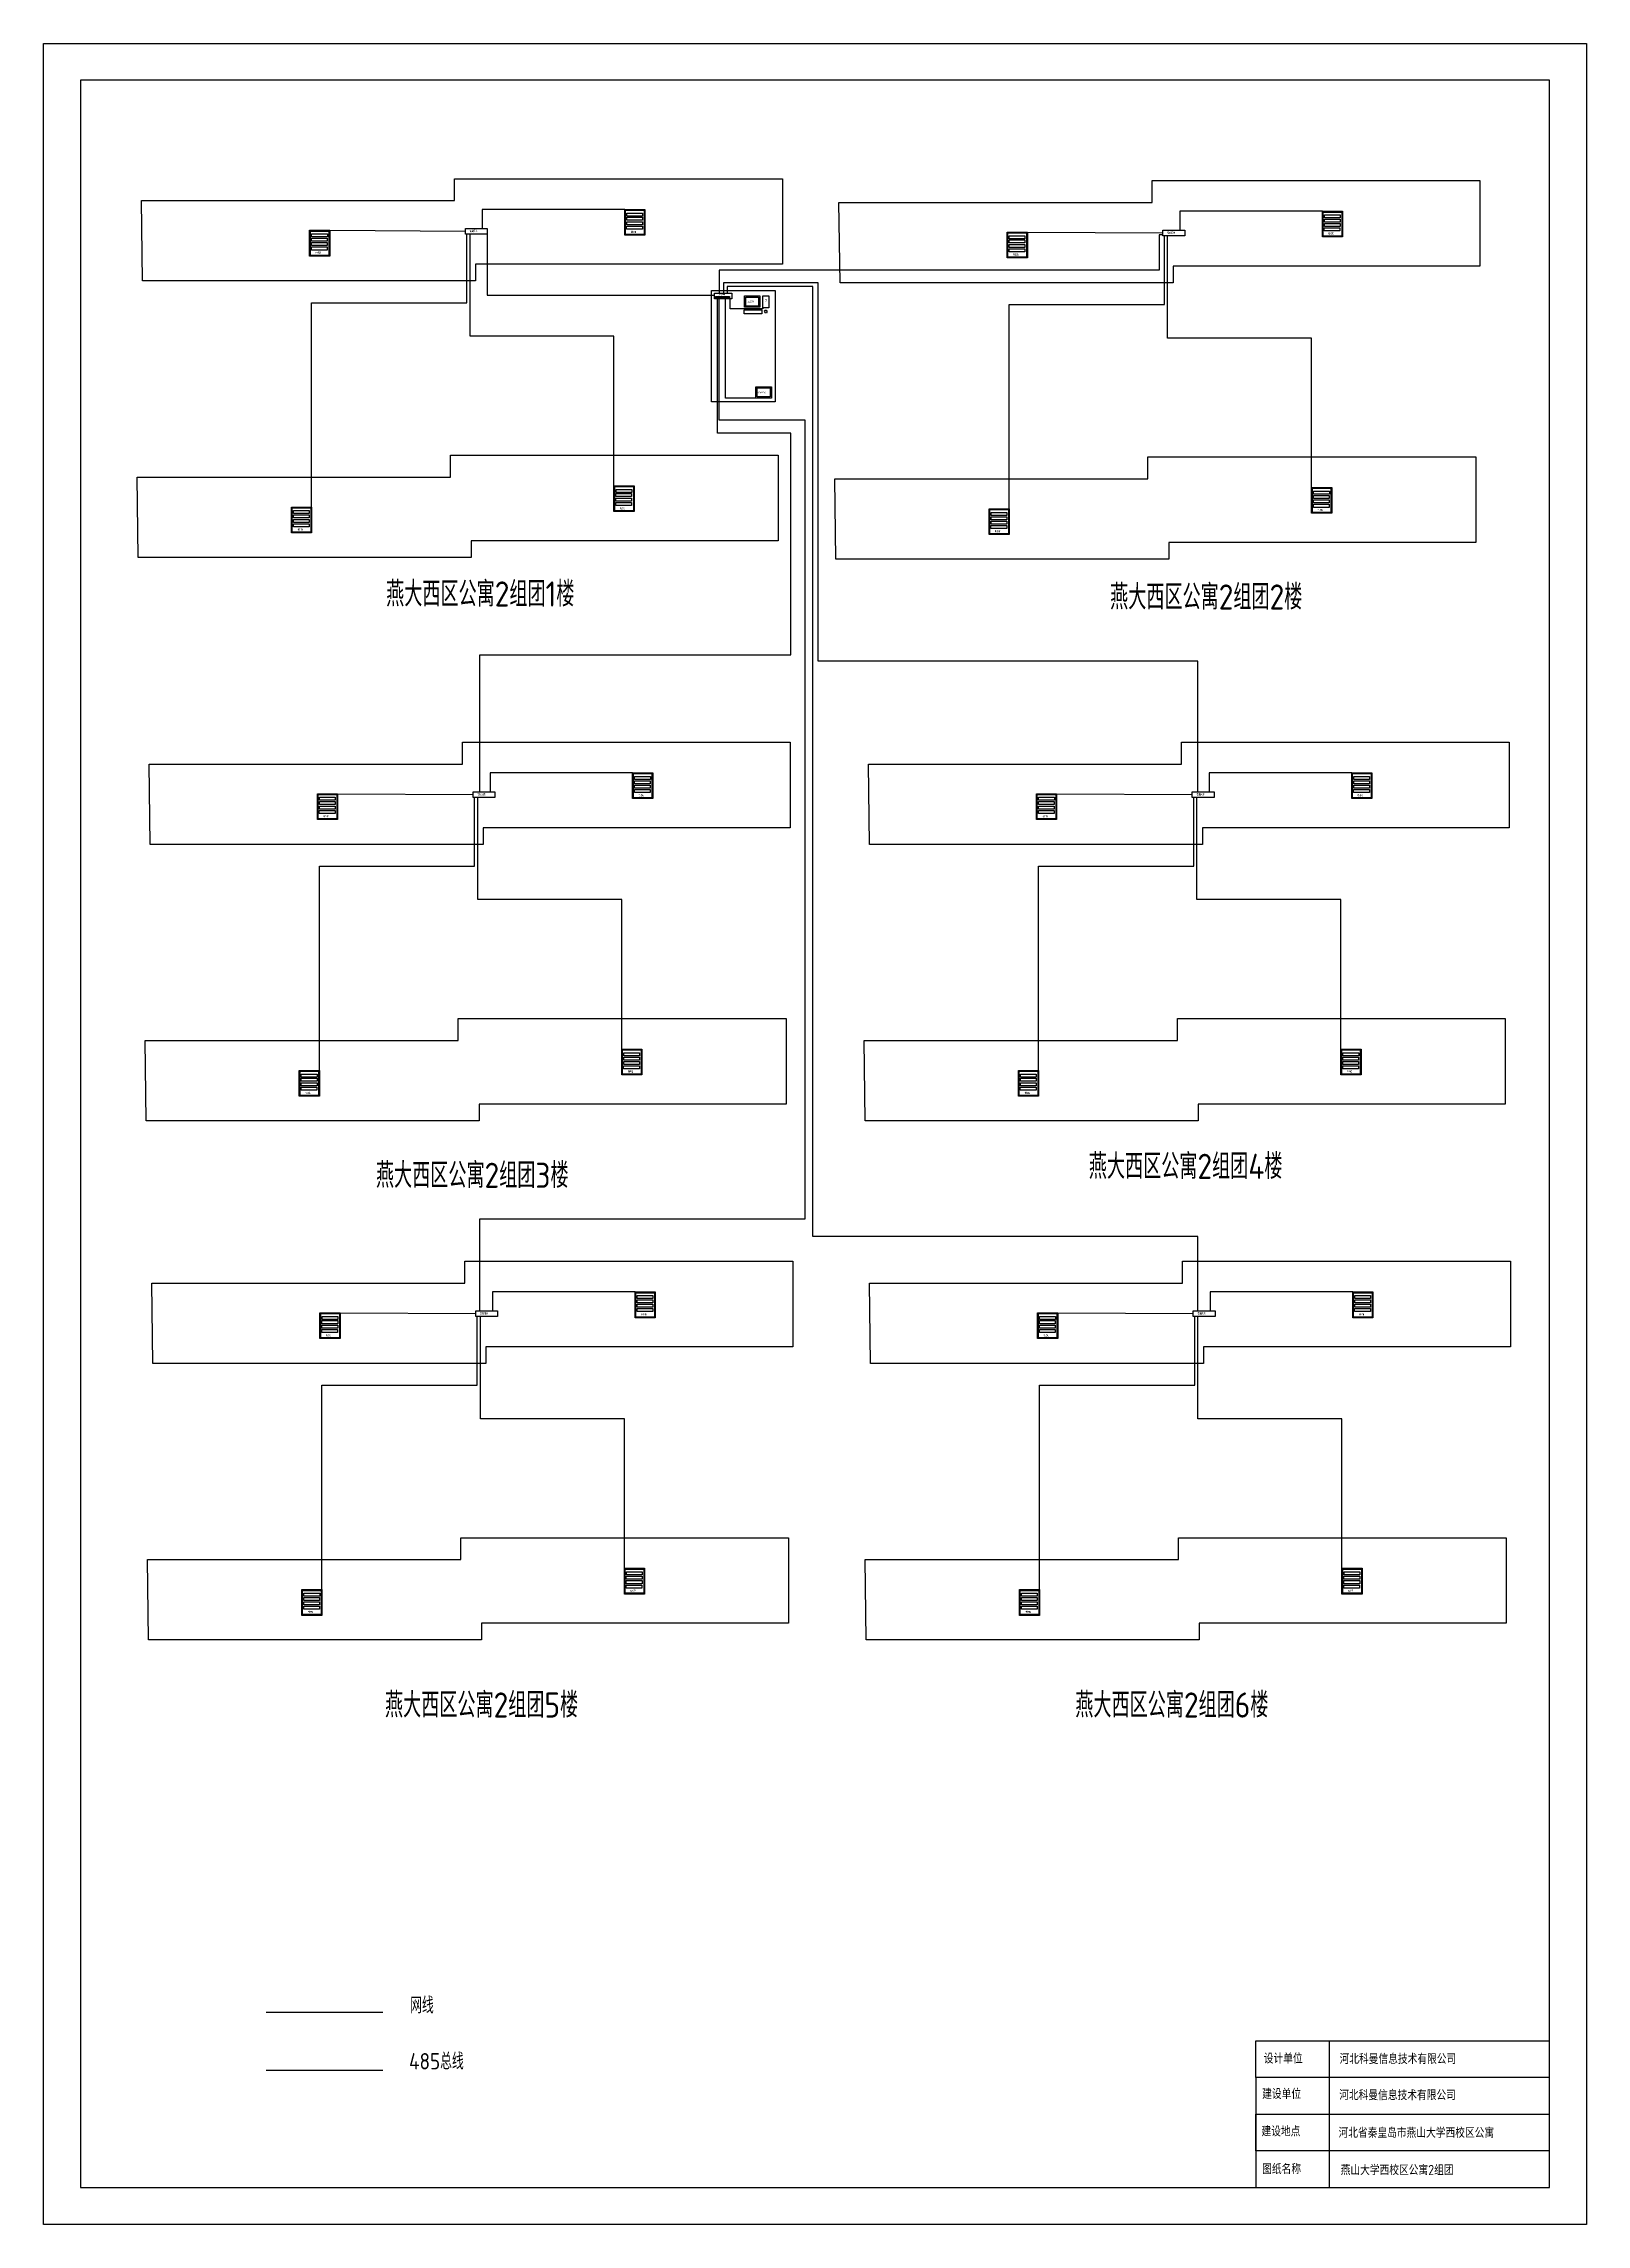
# Model space of a CAD drawing. Header units: millimetres. Extents: x 286 to 1652, y 942 to 1614.
# Drawn here: x 516.4 to 726.4, y 1317 to 1614 of the extents above; entities that cross this region are included whole.
import ezdxf

# ---------------------------------------------------------------- set-up
doc = ezdxf.new("R2010")
doc.units = ezdxf.units.MM
for name, color, linetype in [('485总线', 7, 'Continuous'), ('网线', 7, 'Continuous'), ('设备图', 7, 'Continuous')]:
    doc.layers.add(name, color=color, linetype=linetype)
doc.styles.add('Annotative', font='gbenor.shx', dxfattribs={"bigfont": 'gbcbig.shx'})
doc.styles.get("Standard").update_dxf_attribs({"font": 'gbenor.shx', "bigfont": 'gbcbig.shx'})

msp = doc.modelspace()

# ---------------------------------------------------------------- linework, layer by layer
for p, q in [((516.42, 1613.97), (726.42, 1613.97)), ((516.42, 1316.97), (516.42, 1613.97)), ((726.42, 1613.97), (726.42, 1316.97)), ((521.42, 1608.97), (521.42, 1321.97)), ((721.42, 1608.97), (521.42, 1608.97)), ((721.42, 1321.97), (721.42, 1608.97)), ((572.35, 1592.58), (572.35, 1595.56)), ((572.35, 1595.56), (616.98, 1595.56)), ((616.98, 1595.56), (616.98, 1583.91)), ((667.31, 1592.34), (667.31, 1595.32)), ((667.31, 1595.32), (711.93, 1595.32)), ((711.93, 1595.32), (711.93, 1583.67)), ((529.72, 1592.58), (572.35, 1592.58)), ((529.86, 1581.64), (529.72, 1592.58)), ((624.68, 1592.34), (667.31, 1592.34)), ((624.82, 1581.4), (624.68, 1592.34)), ((616.98, 1583.91), (575.2, 1583.91)), ((575.2, 1583.91), (575.2, 1581.64)), ((711.93, 1583.67), (670.16, 1583.67)), ((670.16, 1583.67), (670.16, 1581.4)), ((575.2, 1581.64), (529.86, 1581.64)), ((670.16, 1581.4), (624.82, 1581.4)), ((571.79, 1554.93), (571.79, 1557.92)), ((571.79, 1557.92), (616.41, 1557.92)), ((616.41, 1557.92), (616.41, 1546.27)), ((666.74, 1554.69), (666.74, 1557.67)), ((666.74, 1557.67), (711.37, 1557.67)), ((711.37, 1557.67), (711.37, 1546.02)), ((529.15, 1554.93), (571.79, 1554.93)), ((529.3, 1544), (529.15, 1554.93)), ((624.11, 1554.69), (666.74, 1554.69)), ((624.25, 1543.75), (624.11, 1554.69)), ((616.41, 1546.27), (574.63, 1546.27)), ((574.63, 1546.27), (574.63, 1544)), ((711.37, 1546.02), (669.59, 1546.02)), ((669.59, 1546.02), (669.59, 1543.75)), ((574.63, 1544), (529.3, 1544)), ((669.59, 1543.75), (624.25, 1543.75)), ((573.42, 1515.85), (573.42, 1518.83)), ((573.42, 1518.83), (618.04, 1518.83)), ((618.04, 1518.83), (618.04, 1507.18)), ((671.31, 1515.85), (671.31, 1518.83)), ((671.31, 1518.83), (715.93, 1518.83)), ((715.93, 1518.83), (715.93, 1507.18)), ((530.79, 1515.85), (573.42, 1515.85)), ((530.93, 1504.91), (530.79, 1515.85)), ((628.68, 1515.85), (671.31, 1515.85)), ((628.82, 1504.91), (628.68, 1515.85)), ((618.04, 1507.18), (576.26, 1507.18)), ((576.26, 1507.18), (576.26, 1504.91)), ((715.93, 1507.18), (674.15, 1507.18)), ((674.15, 1507.18), (674.15, 1504.91)), ((576.26, 1504.91), (530.93, 1504.91)), ((674.15, 1504.91), (628.82, 1504.91)), ((572.85, 1478.2), (572.85, 1481.18)), ((572.85, 1481.18), (617.47, 1481.18)), ((617.47, 1481.18), (617.47, 1469.53)), ((670.74, 1478.2), (670.74, 1481.18)), ((670.74, 1481.18), (715.36, 1481.18)), ((715.36, 1481.18), (715.36, 1469.53)), ((530.22, 1478.2), (572.85, 1478.2)), ((530.36, 1467.26), (530.22, 1478.2)), ((628.11, 1478.2), (670.74, 1478.2)), ((628.25, 1467.26), (628.11, 1478.2)), ((575.69, 1467.26), (530.36, 1467.26)), ((617.47, 1469.53), (575.69, 1469.53)), ((575.69, 1469.53), (575.69, 1467.26)), ((673.58, 1467.26), (628.25, 1467.26)), ((715.36, 1469.53), (673.58, 1469.53)), ((673.58, 1469.53), (673.58, 1467.26)), ((573.77, 1445.15), (573.77, 1448.13)), ((573.77, 1448.13), (618.39, 1448.13)), ((618.39, 1448.13), (618.39, 1436.49)), ((671.45, 1445.15), (671.45, 1448.13)), ((671.45, 1448.13), (716.07, 1448.13)), ((716.07, 1448.13), (716.07, 1436.49)), ((531.14, 1445.15), (573.77, 1445.15)), ((531.28, 1434.21), (531.14, 1445.15)), ((628.82, 1445.15), (671.45, 1445.15)), ((628.96, 1434.21), (628.82, 1445.15)), ((618.39, 1436.49), (576.61, 1436.49)), ((576.61, 1436.49), (576.61, 1434.21)), ((716.07, 1436.49), (674.29, 1436.49)), ((674.29, 1436.49), (674.29, 1434.21)), ((576.61, 1434.21), (531.28, 1434.21)), ((674.29, 1434.21), (628.96, 1434.21)), ((573.2, 1407.5), (573.2, 1410.49)), ((573.2, 1410.49), (617.82, 1410.49)), ((617.82, 1410.49), (617.82, 1398.84)), ((670.88, 1407.5), (670.88, 1410.49)), ((670.88, 1410.49), (715.51, 1410.49)), ((715.51, 1410.49), (715.51, 1398.84)), ((530.57, 1407.5), (573.2, 1407.5)), ((530.71, 1396.57), (530.57, 1407.5)), ((628.25, 1407.5), (670.88, 1407.5)), ((628.39, 1396.57), (628.25, 1407.5)), ((576.04, 1396.57), (530.71, 1396.57)), ((617.82, 1398.84), (576.04, 1398.84)), ((576.04, 1398.84), (576.04, 1396.57)), ((673.73, 1396.57), (628.39, 1396.57)), ((715.51, 1398.84), (673.73, 1398.84)), ((673.73, 1398.84), (673.73, 1396.57)), ((681.42, 1336.97), (681.42, 1341.97)), ((681.42, 1341.97), (721.42, 1341.97)), ((681.42, 1341.97), (691.42, 1341.97)), ((691.42, 1341.97), (691.42, 1321.97)), ((721.42, 1336.97), (681.42, 1336.97)), ((681.42, 1336.97), (681.42, 1321.97)), ((721.42, 1331.97), (721.42, 1336.97)), ((681.42, 1326.97), (681.42, 1331.97)), ((681.42, 1331.97), (721.42, 1331.97)), ((721.42, 1326.97), (681.42, 1326.97)), ((721.42, 1321.97), (721.42, 1326.97)), ((521.42, 1321.97), (721.42, 1321.97)), ((721.42, 1321.97), (721.42, 1321.97)), ((726.42, 1316.97), (516.42, 1316.97))]:
    msp.add_line(p, q)
msp.add_lwpolyline([(607.31, 1580.36), (615.98, 1580.36), (615.98, 1565.16), (607.31, 1565.16)], close=True)
at = {"layer": '485总线', "color": 5}
for p, q in [((595.52, 1591.39), (576.11, 1591.39)), ((576.11, 1591.39), (576.11, 1588.8)), ((690.48, 1591.14), (671.07, 1591.14)), ((671.07, 1591.14), (671.07, 1588.56)), ((555.36, 1588.54), (573.82, 1588.44)), ((574.02, 1578.66), (574.02, 1588.02)), ((574.46, 1574.11), (574.46, 1588.02)), ((650.32, 1588.3), (668.77, 1588.19)), ((668.98, 1578.42), (668.98, 1587.77)), ((669.41, 1573.87), (669.41, 1587.77)), ((552.89, 1550.85), (552.89, 1578.66)), ((552.89, 1578.66), (574.02, 1578.66)), ((647.85, 1550.61), (647.85, 1578.42)), ((647.85, 1578.42), (668.98, 1578.42)), ((594.05, 1574.11), (574.46, 1574.11)), ((594.05, 1553.75), (594.05, 1574.11)), ((689.01, 1573.87), (669.41, 1573.87)), ((689.01, 1553.5), (689.01, 1573.87)), ((556.42, 1511.81), (574.88, 1511.7)), ((596.59, 1514.65), (577.18, 1514.65)), ((577.18, 1514.65), (577.18, 1512.07)), ((654.31, 1511.81), (672.77, 1511.7)), ((694.48, 1514.65), (675.07, 1514.65)), ((675.07, 1514.65), (675.07, 1512.07)), ((575.08, 1501.93), (575.08, 1511.28)), ((575.52, 1497.38), (575.52, 1511.28)), ((672.97, 1501.93), (672.97, 1511.28)), ((673.41, 1497.38), (673.41, 1511.28)), ((553.96, 1474.12), (553.96, 1501.93)), ((553.96, 1501.93), (575.08, 1501.93)), ((651.85, 1474.12), (651.85, 1501.93)), ((651.85, 1501.93), (672.97, 1501.93)), ((595.12, 1497.38), (575.52, 1497.38)), ((595.12, 1477.01), (595.12, 1497.38)), ((693.01, 1497.38), (673.41, 1497.38)), ((693.01, 1477.01), (693.01, 1497.38)), ((596.94, 1443.96), (577.52, 1443.96)), ((577.52, 1443.96), (577.52, 1441.37)), ((694.62, 1443.96), (675.21, 1443.96)), ((675.21, 1443.96), (675.21, 1441.37)), ((556.77, 1441.11), (575.23, 1441.01)), ((575.43, 1431.24), (575.43, 1440.59)), ((575.87, 1426.68), (575.87, 1440.59)), ((654.46, 1441.11), (672.91, 1441.01)), ((673.12, 1431.24), (673.12, 1440.59)), ((673.55, 1426.68), (673.55, 1440.59)), ((554.3, 1403.42), (554.3, 1431.24)), ((554.3, 1431.24), (575.43, 1431.24)), ((651.99, 1403.42), (651.99, 1431.24)), ((651.99, 1431.24), (673.12, 1431.24)), ((595.47, 1426.68), (575.87, 1426.68)), ((595.47, 1406.32), (595.47, 1426.68)), ((693.15, 1426.68), (673.55, 1426.68)), ((693.15, 1406.32), (693.15, 1426.68))]:
    msp.add_line(p, q, dxfattribs=at)
at = {"layer": '网线', "color": 3}
for p, q in [((576.78, 1588.02), (576.78, 1579.99)), ((668.77, 1587.91), (668.27, 1587.91)), ((668.27, 1587.91), (668.27, 1584.43)), ((668.27, 1583.09), (608.36, 1583.09)), ((608.36, 1583.09), (608.36, 1579.97)), ((668.27, 1584.43), (668.27, 1583.09)), ((621.86, 1581.38), (608.97, 1581.38)), ((608.97, 1581.38), (608.97, 1579.97)), ((621.13, 1580.9), (609.46, 1580.9)), ((609.46, 1580.9), (609.46, 1579.97)), ((621.13, 1451.5), (621.13, 1580.9)), ((621.86, 1529.84), (621.86, 1581.38)), ((576.78, 1579.99), (576.78, 1579.69)), ((576.78, 1579.69), (607.75, 1579.69)), ((608.13, 1560.89), (608.13, 1579.2)), ((608.37, 1562.7), (608.37, 1579.2)), ((609.23, 1565.69), (609.23, 1579.2)), ((609.89, 1577.84), (609.89, 1579.2)), ((614.31, 1577.84), (609.89, 1577.84)), ((614.31, 1578), (614.31, 1577.84)), ((613.37, 1565.69), (609.23, 1565.69)), ((620.08, 1562.7), (608.37, 1562.7)), ((620.08, 1453.93), (620.08, 1562.7)), ((618.13, 1560.89), (608.13, 1560.89)), ((618.13, 1530.73), (618.13, 1560.89)), ((575.79, 1512.07), (575.79, 1530.73)), ((575.79, 1530.73), (618.13, 1530.73)), ((673.55, 1529.84), (621.86, 1529.84)), ((673.55, 1512.07), (673.55, 1529.84)), ((575.77, 1441.37), (575.77, 1453.93)), ((575.77, 1453.93), (620.08, 1453.93)), ((673.54, 1451.5), (621.13, 1451.5)), ((673.54, 1441.37), (673.54, 1451.5)), ((546.72, 1345.89), (562.61, 1345.89))]:
    msp.add_line(p, q, dxfattribs=at)
at = {"layer": '网线', "color": 5}
msp.add_line((546.72, 1337.99), (562.6, 1337.99), dxfattribs=at)
at = {"layer": '设备图'}
for points in [[(595.52, 1591.39), (598.26, 1591.39), (598.26, 1587.88), (595.52, 1587.88)], [(595.63, 1591.28), (598.16, 1591.28), (598.16, 1587.97), (595.63, 1587.97)], [(595.77, 1589.11), (597.92, 1589.11), (597.92, 1588.7), (595.77, 1588.7)], [(595.79, 1590.32), (597.93, 1590.32), (597.93, 1589.91), (595.79, 1589.91)], [(595.79, 1589.7), (597.93, 1589.7), (597.93, 1589.29), (595.79, 1589.29)], [(595.8, 1590.89), (597.94, 1590.89), (597.94, 1590.48), (595.8, 1590.48)], [(690.48, 1591.14), (693.22, 1591.14), (693.22, 1587.63), (690.48, 1587.63)], [(690.59, 1591.03), (693.11, 1591.03), (693.11, 1587.73), (690.59, 1587.73)], [(690.75, 1590.65), (692.9, 1590.65), (692.9, 1590.24), (690.75, 1590.24)], [(690.75, 1590.07), (692.89, 1590.07), (692.89, 1589.66), (690.75, 1589.66)], [(690.75, 1589.46), (692.89, 1589.46), (692.89, 1589.05), (690.75, 1589.05)], [(552.62, 1588.54), (555.36, 1588.54), (555.36, 1585.04), (552.62, 1585.04)], [(552.73, 1588.44), (555.26, 1588.44), (555.26, 1585.13), (552.73, 1585.13)], [(552.87, 1586.27), (555.02, 1586.27), (555.02, 1585.85), (552.87, 1585.85)], [(552.89, 1587.48), (555.03, 1587.48), (555.03, 1587.06), (552.89, 1587.06)], [(552.89, 1586.86), (555.03, 1586.86), (555.03, 1586.45), (552.89, 1586.45)], [(552.9, 1588.05), (555.04, 1588.05), (555.04, 1587.64), (552.9, 1587.64)], [(573.82, 1588.8), (576.78, 1588.8), (576.78, 1588.02), (573.82, 1588.02)], [(647.58, 1588.3), (650.32, 1588.3), (650.32, 1584.79), (647.58, 1584.79)], [(647.68, 1588.19), (650.21, 1588.19), (650.21, 1584.89), (647.68, 1584.89)], [(647.83, 1586.02), (649.98, 1586.02), (649.98, 1585.61), (647.83, 1585.61)], [(647.85, 1587.81), (650, 1587.81), (650, 1587.39), (647.85, 1587.39)], [(647.85, 1587.23), (649.99, 1587.23), (649.99, 1586.82), (647.85, 1586.82)], [(647.85, 1586.62), (649.99, 1586.62), (649.99, 1586.2), (647.85, 1586.2)], [(668.77, 1588.56), (671.74, 1588.56), (671.74, 1587.77), (668.77, 1587.77)], [(690.73, 1588.86), (692.88, 1588.86), (692.88, 1588.45), (690.73, 1588.45)], [(607.75, 1579.97), (610.1, 1579.97), (610.1, 1579.2), (607.75, 1579.2)], [(607.88, 1579.53), (608.09, 1579.53), (608.09, 1579.33), (607.88, 1579.33)], [(608.12, 1579.53), (608.34, 1579.53), (608.34, 1579.33), (608.12, 1579.33)], [(608.37, 1579.53), (608.58, 1579.53), (608.58, 1579.33), (608.37, 1579.33)], [(608.61, 1579.53), (608.83, 1579.53), (608.83, 1579.33), (608.61, 1579.33)], [(608.86, 1579.53), (609.07, 1579.53), (609.07, 1579.33), (608.86, 1579.33)], [(609.1, 1579.53), (609.31, 1579.53), (609.31, 1579.33), (609.1, 1579.33)], [(609.34, 1579.53), (609.55, 1579.53), (609.55, 1579.33), (609.34, 1579.33)], [(609.59, 1579.53), (609.8, 1579.53), (609.8, 1579.33), (609.59, 1579.33)], [(611.77, 1577.71), (614.19, 1577.71), (614.19, 1577.18), (611.77, 1577.18)], [(611.8, 1579.6), (613.91, 1579.6), (613.91, 1578.07), (611.8, 1578.07)], [(611.8, 1579.6), (613.91, 1579.6), (613.91, 1578.07), (611.8, 1578.07)], [(611.99, 1579.44), (613.74, 1579.44), (613.74, 1578.22), (611.99, 1578.22)], [(611.99, 1579.44), (613.74, 1579.44), (613.74, 1578.22), (611.99, 1578.22)], [(614.31, 1579.61), (615.12, 1579.61), (615.12, 1578), (614.31, 1578)], [(613.37, 1567.22), (615.48, 1567.22), (615.48, 1565.69), (613.37, 1565.69)], [(613.56, 1567.07), (615.31, 1567.07), (615.31, 1565.85), (613.56, 1565.85)], [(594.05, 1553.75), (596.79, 1553.75), (596.79, 1550.24), (594.05, 1550.24)], [(594.16, 1553.64), (596.69, 1553.64), (596.69, 1550.33), (594.16, 1550.33)], [(689.01, 1553.5), (691.75, 1553.5), (691.75, 1550), (689.01, 1550)], [(689.12, 1553.4), (691.65, 1553.4), (691.65, 1550.09), (689.12, 1550.09)], [(550.15, 1550.85), (552.89, 1550.85), (552.89, 1547.34), (550.15, 1547.34)], [(550.26, 1550.74), (552.79, 1550.74), (552.79, 1547.44), (550.26, 1547.44)], [(550.43, 1550.36), (552.57, 1550.36), (552.57, 1549.95), (550.43, 1549.95)], [(594.31, 1551.47), (596.45, 1551.47), (596.45, 1551.06), (594.31, 1551.06)], [(594.32, 1552.68), (596.46, 1552.68), (596.46, 1552.27), (594.32, 1552.27)], [(594.32, 1552.07), (596.46, 1552.07), (596.46, 1551.65), (594.32, 1551.65)], [(594.33, 1553.26), (596.47, 1553.26), (596.47, 1552.84), (594.33, 1552.84)], [(645.11, 1550.61), (647.85, 1550.61), (647.85, 1547.1), (645.11, 1547.1)], [(645.22, 1550.5), (647.75, 1550.5), (647.75, 1547.19), (645.22, 1547.19)], [(689.27, 1551.23), (691.41, 1551.23), (691.41, 1550.81), (689.27, 1550.81)], [(689.28, 1552.44), (691.42, 1552.44), (691.42, 1552.02), (689.28, 1552.02)], [(689.28, 1551.82), (691.42, 1551.82), (691.42, 1551.41), (689.28, 1551.41)], [(689.29, 1553.01), (691.43, 1553.01), (691.43, 1552.6), (689.29, 1552.6)], [(550.41, 1548.57), (552.55, 1548.57), (552.55, 1548.16), (550.41, 1548.16)], [(550.42, 1549.78), (552.57, 1549.78), (552.57, 1549.37), (550.42, 1549.37)], [(550.42, 1549.17), (552.57, 1549.17), (552.57, 1548.75), (550.42, 1548.75)], [(645.37, 1548.33), (647.51, 1548.33), (647.51, 1547.92), (645.37, 1547.92)], [(645.38, 1549.54), (647.52, 1549.54), (647.52, 1549.13), (645.38, 1549.13)], [(645.38, 1548.92), (647.52, 1548.92), (647.52, 1548.51), (645.38, 1548.51)], [(645.39, 1550.11), (647.53, 1550.11), (647.53, 1549.7), (645.39, 1549.7)], [(553.69, 1511.81), (556.42, 1511.81), (556.42, 1508.3), (553.69, 1508.3)], [(574.88, 1512.07), (577.85, 1512.07), (577.85, 1511.28), (574.88, 1511.28)], [(596.59, 1514.65), (599.32, 1514.65), (599.32, 1511.14), (596.59, 1511.14)], [(596.69, 1514.54), (599.22, 1514.54), (599.22, 1511.24), (596.69, 1511.24)], [(596.84, 1512.37), (598.98, 1512.37), (598.98, 1511.96), (596.84, 1511.96)], [(596.85, 1513.58), (599, 1513.58), (599, 1513.17), (596.85, 1513.17)], [(596.85, 1512.97), (599, 1512.97), (599, 1512.56), (596.85, 1512.56)], [(596.86, 1514.16), (599.01, 1514.16), (599.01, 1513.75), (596.86, 1513.75)], [(651.58, 1511.81), (654.31, 1511.81), (654.31, 1508.3), (651.58, 1508.3)], [(672.77, 1512.07), (675.74, 1512.07), (675.74, 1511.28), (672.77, 1511.28)], [(694.48, 1514.65), (697.21, 1514.65), (697.21, 1511.14), (694.48, 1511.14)], [(694.58, 1514.54), (697.11, 1514.54), (697.11, 1511.24), (694.58, 1511.24)], [(694.73, 1512.37), (696.88, 1512.37), (696.88, 1511.96), (694.73, 1511.96)], [(694.75, 1514.16), (696.9, 1514.16), (696.9, 1513.75), (694.75, 1513.75)], [(694.75, 1513.58), (696.89, 1513.58), (696.89, 1513.17), (694.75, 1513.17)], [(694.75, 1512.97), (696.89, 1512.97), (696.89, 1512.56), (694.75, 1512.56)], [(553.79, 1511.7), (556.32, 1511.7), (556.32, 1508.4), (553.79, 1508.4)], [(553.94, 1509.53), (556.08, 1509.53), (556.08, 1509.12), (553.94, 1509.12)], [(553.95, 1510.74), (556.1, 1510.74), (556.1, 1510.33), (553.95, 1510.33)], [(553.95, 1510.13), (556.1, 1510.13), (556.1, 1509.71), (553.95, 1509.71)], [(553.96, 1511.32), (556.1, 1511.32), (556.1, 1510.91), (553.96, 1510.91)], [(651.68, 1511.7), (654.21, 1511.7), (654.21, 1508.4), (651.68, 1508.4)], [(651.83, 1509.53), (653.97, 1509.53), (653.97, 1509.12), (651.83, 1509.12)], [(651.84, 1510.74), (653.99, 1510.74), (653.99, 1510.33), (651.84, 1510.33)], [(651.84, 1510.13), (653.99, 1510.13), (653.99, 1509.71), (651.84, 1509.71)], [(651.85, 1511.32), (654, 1511.32), (654, 1510.91), (651.85, 1510.91)], [(595.12, 1477.01), (597.86, 1477.01), (597.86, 1473.51), (595.12, 1473.51)], [(595.22, 1476.91), (597.75, 1476.91), (597.75, 1473.6), (595.22, 1473.6)], [(595.39, 1476.52), (597.54, 1476.52), (597.54, 1476.11), (595.39, 1476.11)], [(693.01, 1477.01), (695.75, 1477.01), (695.75, 1473.51), (693.01, 1473.51)], [(693.11, 1476.91), (695.64, 1476.91), (695.64, 1473.6), (693.11, 1473.6)], [(693.28, 1476.52), (695.43, 1476.52), (695.43, 1476.11), (693.28, 1476.11)], [(551.22, 1474.12), (553.96, 1474.12), (553.96, 1470.61), (551.22, 1470.61)], [(551.32, 1474.01), (553.85, 1474.01), (553.85, 1470.7), (551.32, 1470.7)], [(551.49, 1473.62), (553.64, 1473.62), (553.64, 1473.21), (551.49, 1473.21)], [(595.37, 1474.74), (597.52, 1474.74), (597.52, 1474.32), (595.37, 1474.32)], [(595.39, 1475.95), (597.53, 1475.95), (597.53, 1475.53), (595.39, 1475.53)], [(595.39, 1475.33), (597.53, 1475.33), (597.53, 1474.92), (595.39, 1474.92)], [(649.11, 1474.12), (651.85, 1474.12), (651.85, 1470.61), (649.11, 1470.61)], [(649.22, 1474.01), (651.74, 1474.01), (651.74, 1470.7), (649.22, 1470.7)], [(649.38, 1473.62), (651.53, 1473.62), (651.53, 1473.21), (649.38, 1473.21)], [(693.26, 1474.74), (695.41, 1474.74), (695.41, 1474.32), (693.26, 1474.32)], [(693.28, 1475.95), (695.42, 1475.95), (695.42, 1475.53), (693.28, 1475.53)], [(693.28, 1475.33), (695.42, 1475.33), (695.42, 1474.92), (693.28, 1474.92)], [(551.47, 1471.84), (553.62, 1471.84), (553.62, 1471.43), (551.47, 1471.43)], [(551.49, 1473.05), (553.63, 1473.05), (553.63, 1472.64), (551.49, 1472.64)], [(551.49, 1472.43), (553.63, 1472.43), (553.63, 1472.02), (551.49, 1472.02)], [(649.36, 1471.84), (651.51, 1471.84), (651.51, 1471.43), (649.36, 1471.43)], [(649.38, 1473.05), (651.52, 1473.05), (651.52, 1472.64), (649.38, 1472.64)], [(649.38, 1472.43), (651.52, 1472.43), (651.52, 1472.02), (649.38, 1472.02)], [(596.94, 1443.96), (599.67, 1443.96), (599.67, 1440.45), (596.94, 1440.45)], [(597.04, 1443.85), (599.57, 1443.85), (599.57, 1440.54), (597.04, 1440.54)], [(597.21, 1443.46), (599.35, 1443.46), (599.35, 1443.05), (597.21, 1443.05)], [(694.62, 1443.96), (697.36, 1443.96), (697.36, 1440.45), (694.62, 1440.45)], [(694.73, 1443.85), (697.25, 1443.85), (697.25, 1440.54), (694.73, 1440.54)], [(694.89, 1443.46), (697.04, 1443.46), (697.04, 1443.05), (694.89, 1443.05)], [(554.03, 1441.11), (556.77, 1441.11), (556.77, 1437.61), (554.03, 1437.61)], [(554.14, 1441.01), (556.67, 1441.01), (556.67, 1437.7), (554.14, 1437.7)], [(554.31, 1440.62), (556.45, 1440.62), (556.45, 1440.21), (554.31, 1440.21)], [(575.23, 1441.37), (578.2, 1441.37), (578.2, 1440.59), (575.23, 1440.59)], [(597.19, 1441.68), (599.33, 1441.68), (599.33, 1441.27), (597.19, 1441.27)], [(597.2, 1442.89), (599.35, 1442.89), (599.35, 1442.48), (597.2, 1442.48)], [(597.2, 1442.27), (599.35, 1442.27), (599.35, 1441.86), (597.2, 1441.86)], [(651.72, 1441.11), (654.46, 1441.11), (654.46, 1437.61), (651.72, 1437.61)], [(651.82, 1441.01), (654.35, 1441.01), (654.35, 1437.7), (651.82, 1437.7)], [(651.99, 1440.62), (654.14, 1440.62), (654.14, 1440.21), (651.99, 1440.21)], [(672.91, 1441.37), (675.88, 1441.37), (675.88, 1440.59), (672.91, 1440.59)], [(694.87, 1441.68), (697.02, 1441.68), (697.02, 1441.27), (694.87, 1441.27)], [(694.89, 1442.89), (697.03, 1442.89), (697.03, 1442.48), (694.89, 1442.48)], [(694.89, 1442.27), (697.03, 1442.27), (697.03, 1441.86), (694.89, 1441.86)], [(554.29, 1438.84), (556.43, 1438.84), (556.43, 1438.42), (554.29, 1438.42)], [(554.3, 1440.05), (556.45, 1440.05), (556.45, 1439.63), (554.3, 1439.63)], [(554.3, 1439.43), (556.45, 1439.43), (556.45, 1439.02), (554.3, 1439.02)], [(651.97, 1438.84), (654.12, 1438.84), (654.12, 1438.42), (651.97, 1438.42)], [(651.99, 1440.05), (654.13, 1440.05), (654.13, 1439.63), (651.99, 1439.63)], [(651.99, 1439.43), (654.13, 1439.43), (654.13, 1439.02), (651.99, 1439.02)], [(595.47, 1406.32), (598.2, 1406.32), (598.2, 1402.81), (595.47, 1402.81)], [(595.57, 1406.21), (598.1, 1406.21), (598.1, 1402.91), (595.57, 1402.91)], [(595.73, 1405.25), (597.88, 1405.25), (597.88, 1404.84), (595.73, 1404.84)], [(595.74, 1405.83), (597.89, 1405.83), (597.89, 1405.41), (595.74, 1405.41)], [(693.15, 1406.32), (695.89, 1406.32), (695.89, 1402.81), (693.15, 1402.81)], [(693.26, 1406.21), (695.79, 1406.21), (695.79, 1402.91), (693.26, 1402.91)], [(693.42, 1405.25), (695.56, 1405.25), (695.56, 1404.84), (693.42, 1404.84)], [(693.43, 1405.83), (695.57, 1405.83), (695.57, 1405.41), (693.43, 1405.41)], [(551.57, 1403.42), (554.3, 1403.42), (554.3, 1399.91), (551.57, 1399.91)], [(551.67, 1403.31), (554.2, 1403.31), (554.2, 1400.01), (551.67, 1400.01)], [(551.83, 1402.35), (553.98, 1402.35), (553.98, 1401.94), (551.83, 1401.94)], [(551.84, 1402.93), (553.99, 1402.93), (553.99, 1402.52), (551.84, 1402.52)], [(595.72, 1404.04), (597.86, 1404.04), (597.86, 1403.63), (595.72, 1403.63)], [(595.73, 1404.64), (597.88, 1404.64), (597.88, 1404.22), (595.73, 1404.22)], [(649.25, 1403.42), (651.99, 1403.42), (651.99, 1399.91), (649.25, 1399.91)], [(649.36, 1403.31), (651.89, 1403.31), (651.89, 1400.01), (649.36, 1400.01)], [(649.52, 1402.35), (651.66, 1402.35), (651.66, 1401.94), (649.52, 1401.94)], [(649.53, 1402.93), (651.67, 1402.93), (651.67, 1402.52), (649.53, 1402.52)], [(693.41, 1404.04), (695.55, 1404.04), (695.55, 1403.63), (693.41, 1403.63)], [(693.42, 1404.64), (695.56, 1404.64), (695.56, 1404.22), (693.42, 1404.22)], [(551.82, 1401.14), (553.96, 1401.14), (553.96, 1400.73), (551.82, 1400.73)], [(551.83, 1401.74), (553.98, 1401.74), (553.98, 1401.33), (551.83, 1401.33)], [(649.51, 1401.14), (651.65, 1401.14), (651.65, 1400.73), (649.51, 1400.73)], [(649.52, 1401.74), (651.66, 1401.74), (651.66, 1401.33), (649.52, 1401.33)]]:
    msp.add_lwpolyline(points, close=True, dxfattribs=at)
msp.add_ellipse((614.71, 1577.48), major_axis=(0.086, -0.205), ratio=0.684846, dxfattribs=at)

# ---------------------------------------------------------------- texts
for s, height, p in [('燕大西区公寓2组团1楼', 3.4227, (563.04, 1537.3)), ('燕大西区公寓2组团2楼', 3.4227, (661.59, 1536.89)), ('燕大西区公寓2组团3楼', 3.4227, (561.65, 1458.13)), ('燕大西区公寓2组团4楼', 3.4227, (658.69, 1459.35)), ('燕大西区公寓2组团5楼', 3.4227, (562.88, 1385.99)), ('燕大西区公寓2组团6楼', 3.4227, (656.85, 1385.99)), ('设计单位', 1.393, (682.5, 1338.87)), ('河北科曼信息技术有限公司', 1.3934, (692.82, 1338.81)), ('建设单位', 1.393, (682.29, 1334.04)), ('河北科曼信息技术有限公司', 1.3934, (692.77, 1333.88)), ('建设地点', 1.393, (682.19, 1328.95)), ('河北省秦皇岛市燕山大学西校区公寓', 1.3934, (692.68, 1328.75)), ('图纸名称', 1.393, (682.29, 1323.81)), ('燕山大学西校区公寓2组团', 1.3934, (692.97, 1323.67))]:
    msp.add_text(s, height=height).set_placement(p)
at = {"layer": '网线'}
for s, p in [('网线', (566.31, 1345.7)), ('485总线', (566.16, 1338.07))]:
    msp.add_text(s, height=2.224, dxfattribs=at).set_placement(p)
at = {"layer": '设备图', "style": 'Annotative'}
for s, height, p in [('智能网关', 0.268, (574.41, 1588.29)), ('电控箱', 0.244, (596.32, 1588.18)), ('智能网关', 0.268, (669.37, 1588.04)), ('电控箱', 0.244, (691.28, 1587.94)), ('电控箱', 0.244, (553.42, 1585.34)), ('电控箱', 0.244, (648.37, 1585.09)), ('网络交换机', 0.19, (608.23, 1579.67)), ('监控显示器', 0.173, (612.22, 1578.74)), ('宿舍信息终端', 0.173, (613.62, 1566.36)), ('电控箱', 0.244, (594.85, 1550.54)), ('电控箱', 0.244, (689.81, 1550.3)), ('电控箱', 0.244, (550.95, 1547.65)), ('电控箱', 0.244, (645.91, 1547.4)), ('智能网关', 0.268, (575.48, 1511.55)), ('智能网关', 0.268, (673.37, 1511.55)), ('电控箱', 0.244, (554.48, 1508.61)), ('电控箱', 0.244, (597.38, 1511.45)), ('电控箱', 0.244, (652.37, 1508.61)), ('电控箱', 0.244, (695.27, 1511.45)), ('电控箱', 0.244, (595.91, 1473.81)), ('电控箱', 0.244, (693.8, 1473.81)), ('电控箱', 0.244, (552.01, 1470.91)), ('电控箱', 0.244, (649.91, 1470.91)), ('智能网关', 0.268, (575.83, 1440.86)), ('电控箱', 0.244, (597.73, 1440.75)), ('智能网关', 0.268, (673.51, 1440.86)), ('电控箱', 0.244, (695.42, 1440.75)), ('电控箱', 0.244, (554.83, 1437.91)), ('电控箱', 0.244, (652.51, 1437.91)), ('电控箱', 0.244, (596.26, 1403.11)), ('电控箱', 0.244, (693.95, 1403.11)), ('电控箱', 0.244, (552.36, 1400.22)), ('电控箱', 0.244, (650.05, 1400.22))]:
    msp.add_text(s, height=height, dxfattribs=at).set_placement(p)
msp.add_text('工作站', height=0.16, rotation=270, dxfattribs=at).set_placement((614.65, 1579.2))

doc.saveas('drawing.dxf')
